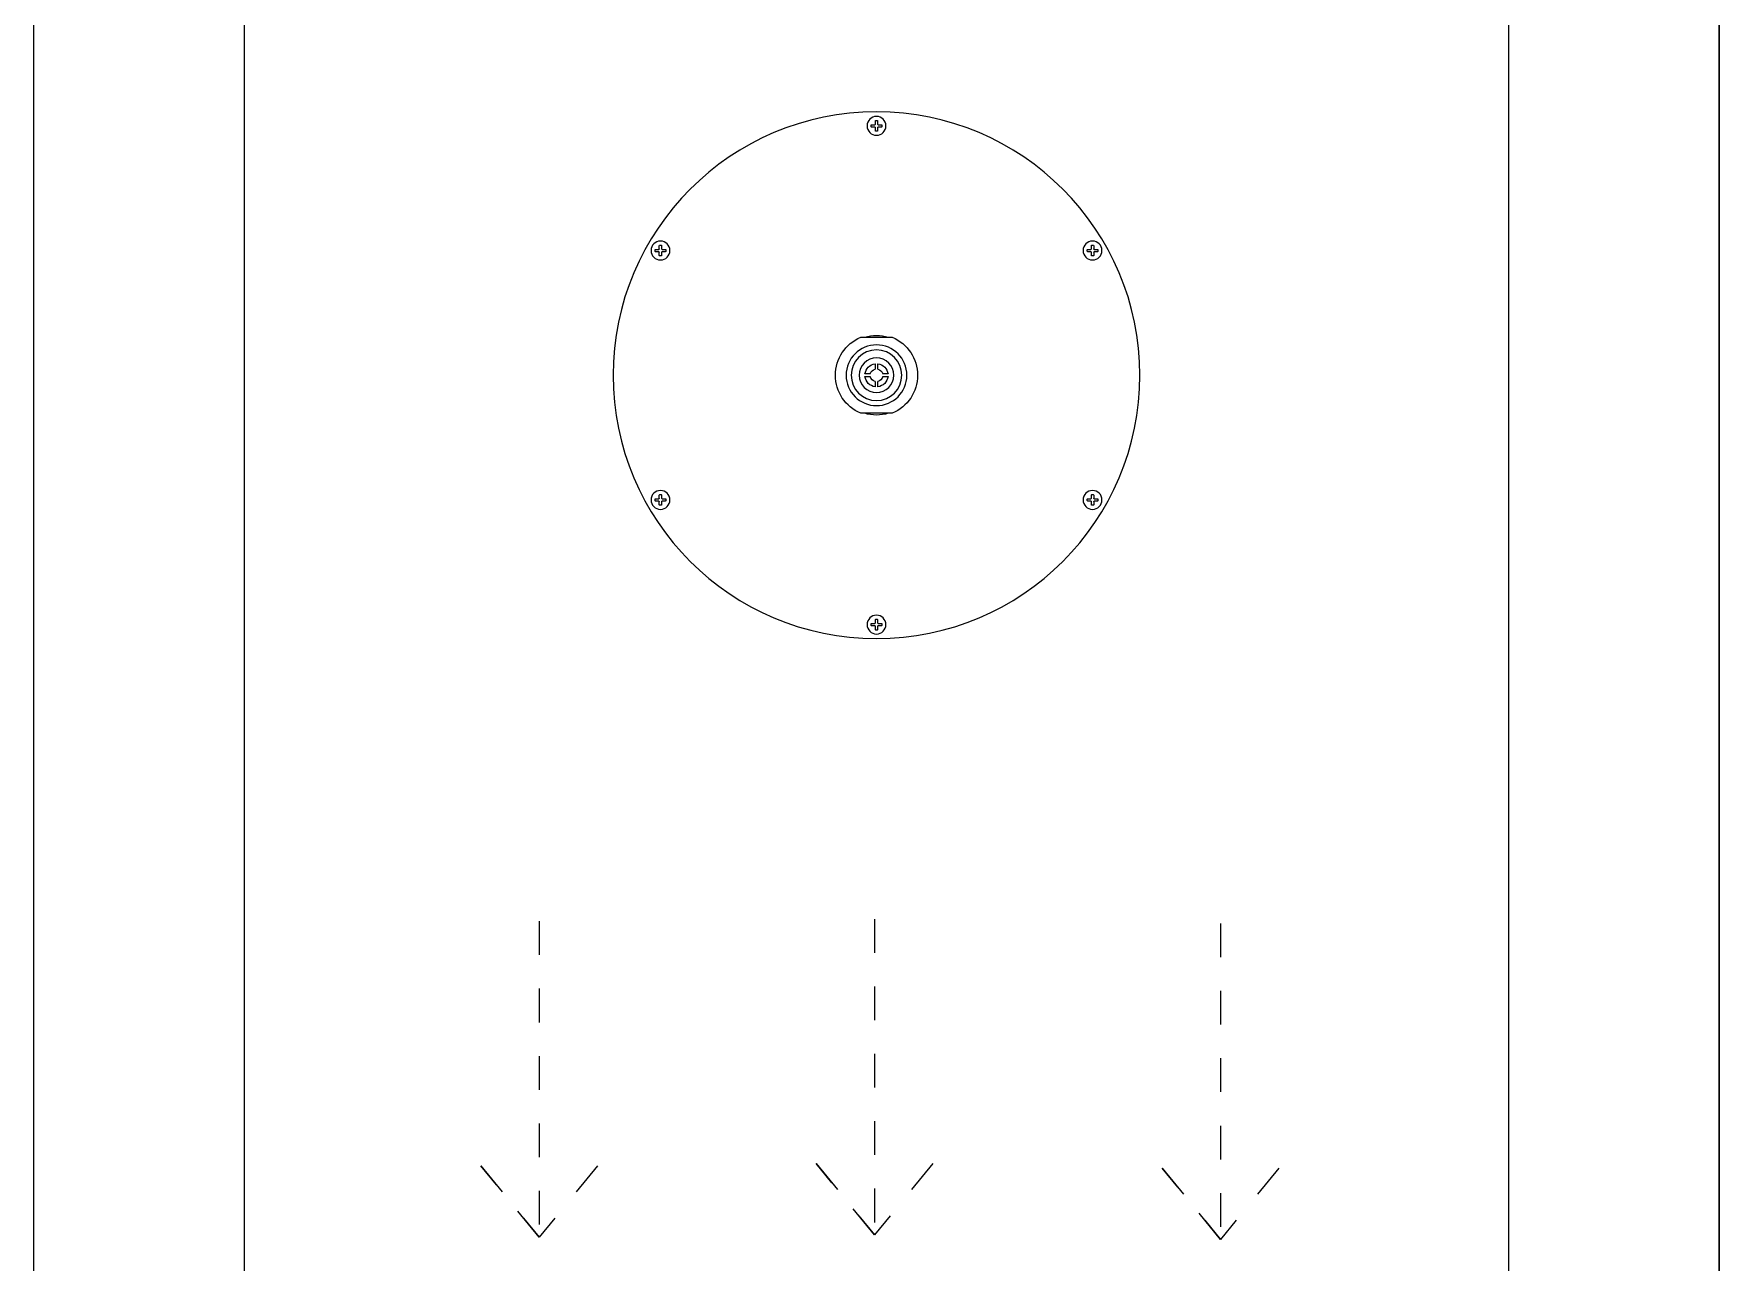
# Model space of a CAD drawing. Header units: millimetres. Extents: x 699029 to 727993, y 4486031 to 4516039.
# Drawn here: x 723879.9 to 723959.9, y 4490520 to 4490578.3 of the extents above; entities that cross this region are included whole.
import ezdxf

# ---------------------------------------------------------------- set-up
doc = ezdxf.new("R2010")
doc.units = ezdxf.units.MM
doc.linetypes.add('AI-Linetype-22', pattern=[3.2004, 1.6002, -1.6002])
doc.layers.add('DBM_w_sld', color=111, linetype='Continuous', lineweight=20)
for name, color, linetype in [('Deko_Aksesuar', 144, 'Continuous'), ('Deko_Zemin Seramik5', 155, 'Continuous'), ('DTM-AXIS', 7, 'Continuous')]:
    doc.layers.add(name, color=color, linetype=linetype)

# ---------------------------------------------------------------- blocks, each defined once
blk = doc.blocks.new('A$C10BE629B')
at = {"color": 7, "linetype": 'Continuous'}
for p, q in [((122.45, 243.7), (122.45, 243.1)), ((124.2, 243.95), (122.7, 243.95)), ((122.7, 242.85), (124.2, 242.85)), ((124.45, 245.7), (124.45, 244.2)), ((124.45, 242.6), (124.45, 241.1)), ((125.3, 245.95), (124.7, 245.95)), ((124.7, 240.85), (125.3, 240.85)), ((125.55, 244.2), (125.55, 245.7)), ((125.55, 241.1), (125.55, 242.6)), ((127.3, 243.95), (125.8, 243.95)), ((125.8, 242.85), (127.3, 242.85)), ((127.55, 243.1), (127.55, 243.7)), ((19.91, 184.5), (19.91, 183.9)), ((21.66, 184.75), (20.16, 184.75)), ((21.91, 186.5), (21.91, 185)), ((22.77, 186.75), (22.16, 186.75)), ((23.01, 185), (23.01, 186.5)), ((24.77, 184.75), (23.26, 184.75)), ((25.01, 183.9), (25.01, 184.5)), ((224.98, 184.5), (224.98, 183.9)), ((226.74, 184.75), (225.23, 184.75)), ((226.98, 186.5), (226.98, 185)), ((227.84, 186.75), (227.23, 186.75)), ((228.09, 185), (228.09, 186.5)), ((229.84, 184.75), (228.34, 184.75)), ((230.09, 183.9), (230.09, 184.5)), ((20.16, 183.65), (21.66, 183.65)), ((21.91, 183.4), (21.91, 181.9)), ((22.16, 181.65), (22.77, 181.65)), ((23.01, 181.9), (23.01, 183.4)), ((23.26, 183.65), (24.77, 183.65)), ((225.23, 183.65), (226.74, 183.65)), ((226.98, 183.4), (226.98, 181.9)), ((227.23, 181.65), (227.84, 181.65)), ((228.09, 181.9), (228.09, 183.4)), ((228.34, 183.65), (229.84, 183.65)), ((132.5, 143), (117.5, 143)), ((124.4, 127.94), (124.4, 130.47)), ((125.6, 130.47), (125.6, 127.94)), ((119.53, 125.6), (122.06, 125.6)), ((122.06, 124.4), (119.53, 124.4)), ((124.4, 119.53), (124.4, 122.06)), ((125.6, 122.06), (125.6, 119.53)), ((127.94, 125.6), (130.47, 125.6)), ((130.47, 124.4), (127.94, 124.4)), ((117.5, 107), (132.5, 107)), ((19.91, 66.1), (19.91, 65.5)), ((21.66, 66.35), (20.16, 66.35)), ((20.16, 65.25), (21.66, 65.25)), ((21.91, 68.1), (21.91, 66.6)), ((21.91, 65), (21.91, 63.5)), ((22.77, 68.35), (22.16, 68.35)), ((23.01, 66.6), (23.01, 68.1)), ((23.01, 63.5), (23.01, 65)), ((24.77, 66.35), (23.26, 66.35)), ((23.26, 65.25), (24.77, 65.25)), ((25.01, 65.5), (25.01, 66.1)), ((224.98, 66.1), (224.98, 65.5)), ((226.74, 66.35), (225.23, 66.35)), ((225.23, 65.25), (226.74, 65.25)), ((226.98, 68.1), (226.98, 66.6)), ((226.98, 65), (226.98, 63.5)), ((227.84, 68.35), (227.23, 68.35)), ((228.09, 66.6), (228.09, 68.1)), ((228.09, 63.5), (228.09, 65)), ((229.84, 66.35), (228.34, 66.35)), ((228.34, 65.25), (229.84, 65.25)), ((230.09, 65.5), (230.09, 66.1)), ((22.16, 63.25), (22.77, 63.25)), ((227.23, 63.25), (227.84, 63.25)), ((124.45, 8.9), (124.45, 7.4)), ((125.3, 9.15), (124.7, 9.15)), ((125.55, 7.4), (125.55, 8.9)), ((122.45, 6.9), (122.45, 6.3)), ((124.2, 7.15), (122.7, 7.15)), ((122.7, 6.05), (124.2, 6.05)), ((124.45, 5.8), (124.45, 4.3)), ((124.7, 4.05), (125.3, 4.05)), ((125.55, 4.3), (125.55, 5.8)), ((127.3, 7.15), (125.8, 7.15)), ((125.8, 6.05), (127.3, 6.05)), ((127.55, 6.3), (127.55, 6.9))]:
    blk.add_line(p, q, dxfattribs=at)
for centre, radius in [((125, 125), 125), ((125, 243.4), 4.48), ((22.46, 184.2), 4.48), ((227.54, 184.2), 4.48), ((125, 125), 14.43), ((22.46, 65.8), 4.48), ((227.54, 65.8), 4.48), ((125, 6.6), 4.48)]:
    blk.add_circle(centre, radius, dxfattribs=at)
for radius, start, end in [(19.5, 112.61986, 247.38014), (18.88, 72.78208, 107.21792), (19.5, 292.61986, 67.38014), (5.5, 96.25997, 173.74003), (5.5, 6.25997, 83.74003), (5.5, 186.25997, 263.74003), (3, 101.53148, 168.46852), (3, 191.53148, 258.46852), (3, 11.53148, 78.46852), (5.5, 276.25997, 353.74003), (3, 281.53148, 348.46852), (18.88, 252.78208, 287.21792)]:
    blk.add_arc((125, 125), radius, start, end, dxfattribs=at)
for centre, major_axis, start_param, end_param in [((122.7, 243.7), (0.177, -0.177), 2.357564, 3.925621), ((122.7, 243.1), (0.177, 0.177), 2.357564, 3.925621), ((124.2, 244.2), (-0.177, 0.177), 2.357564, 3.925621), ((124.2, 242.6), (0.177, 0.177), -0.784029, 0.784029), ((124.7, 245.7), (0.177, -0.177), 2.357564, 3.925621), ((124.7, 241.1), (0.177, 0.177), 2.357564, 3.925621), ((125.3, 245.7), (0.177, 0.177), -0.784029, 0.784029), ((125.3, 241.1), (-0.177, 0.177), -3.925621, -2.357564), ((125.8, 244.2), (-0.177, -0.177), -0.784029, 0.784029), ((125.8, 242.6), (0.177, -0.177), 2.357564, 3.925621), ((127.3, 243.7), (0.177, 0.177), -0.784029, 0.784029), ((127.3, 243.1), (0.177, -0.177), -0.784029, 0.784029), ((20.16, 184.5), (0.177, -0.177), 2.357564, 3.925621), ((21.66, 185), (-0.177, 0.177), 2.357564, 3.925621), ((22.16, 186.5), (0.177, -0.177), 2.357564, 3.925621), ((22.76, 186.5), (0.177, 0.177), -0.784029, 0.784029), ((23.27, 185), (-0.177, -0.177), -0.784029, 0.784029), ((24.76, 184.5), (0.177, 0.177), -0.784029, 0.784029), ((225.24, 184.5), (0.177, -0.177), 2.357564, 3.925621), ((226.73, 185), (-0.177, 0.177), 2.357564, 3.925621), ((227.24, 186.5), (0.177, -0.177), 2.357564, 3.925621), ((227.84, 186.5), (0.177, 0.177), -0.784029, 0.784029), ((228.34, 185), (-0.177, -0.177), -0.784029, 0.784029), ((229.84, 184.5), (0.177, 0.177), -0.784029, 0.784029), ((20.16, 183.9), (0.177, 0.177), 2.357564, 3.925621), ((21.66, 183.4), (0.177, 0.177), -0.784029, 0.784029), ((22.16, 181.9), (0.177, 0.177), 2.357564, 3.925621), ((22.76, 181.9), (-0.177, 0.177), -3.925621, -2.357564), ((23.27, 183.4), (0.177, -0.177), 2.357564, 3.925621), ((24.76, 183.9), (0.177, -0.177), -0.784029, 0.784029), ((225.24, 183.9), (0.177, 0.177), 2.357564, 3.925621), ((226.73, 183.4), (0.177, 0.177), -0.784029, 0.784029), ((227.24, 181.9), (0.177, 0.177), 2.357564, 3.925621), ((227.84, 181.9), (-0.177, 0.177), -3.925621, -2.357564), ((228.34, 183.4), (0.177, -0.177), 2.357564, 3.925621), ((229.84, 183.9), (0.177, -0.177), -0.784029, 0.784029), ((20.16, 66.1), (0.177, -0.177), 2.357564, 3.925621), ((20.16, 65.5), (0.177, 0.177), 2.357564, 3.925621), ((21.66, 66.6), (-0.177, 0.177), 2.357564, 3.925621), ((21.66, 65), (0.177, 0.177), -0.784029, 0.784029), ((22.16, 68.1), (0.177, -0.177), 2.357564, 3.925621), ((22.76, 68.1), (0.177, 0.177), -0.784029, 0.784029), ((23.27, 66.6), (-0.177, -0.177), -0.784029, 0.784029), ((23.27, 65), (0.177, -0.177), 2.357564, 3.925621), ((24.76, 66.1), (0.177, 0.177), -0.784029, 0.784029), ((24.76, 65.5), (0.177, -0.177), -0.784029, 0.784029), ((225.24, 66.1), (0.177, -0.177), 2.357564, 3.925621), ((225.24, 65.5), (0.177, 0.177), 2.357564, 3.925621), ((226.73, 66.6), (-0.177, 0.177), 2.357564, 3.925621), ((226.73, 65), (0.177, 0.177), -0.784029, 0.784029), ((227.24, 68.1), (0.177, -0.177), 2.357564, 3.925621), ((227.84, 68.1), (0.177, 0.177), -0.784029, 0.784029), ((228.34, 66.6), (-0.177, -0.177), -0.784029, 0.784029), ((228.34, 65), (0.177, -0.177), 2.357564, 3.925621), ((229.84, 66.1), (0.177, 0.177), -0.784029, 0.784029), ((229.84, 65.5), (0.177, -0.177), -0.784029, 0.784029), ((22.16, 63.5), (0.177, 0.177), 2.357564, 3.925621), ((22.76, 63.5), (-0.177, 0.177), -3.925621, -2.357564), ((227.24, 63.5), (0.177, 0.177), 2.357564, 3.925621), ((227.84, 63.5), (-0.177, 0.177), -3.925621, -2.357564), ((124.7, 8.9), (0.177, -0.177), 2.357564, 3.925621), ((125.3, 8.9), (0.177, 0.177), -0.784029, 0.784029), ((122.7, 6.9), (0.177, -0.177), 2.357564, 3.925621), ((122.7, 6.3), (0.177, 0.177), 2.357564, 3.925621), ((124.2, 7.4), (-0.177, 0.177), 2.357564, 3.925621), ((124.2, 5.8), (0.177, 0.177), -0.784029, 0.784029), ((124.7, 4.3), (0.177, 0.177), 2.357564, 3.925621), ((125.3, 4.3), (-0.177, 0.177), -3.925621, -2.357564), ((125.8, 7.4), (-0.177, -0.177), -0.784029, 0.784029), ((125.8, 5.8), (0.177, -0.177), 2.357564, 3.925621), ((127.3, 6.9), (0.177, 0.177), -0.784029, 0.784029), ((127.3, 6.3), (0.177, -0.177), -0.784029, 0.784029)]:
    blk.add_ellipse(centre, major_axis=major_axis, ratio=0.997265, start_param=start_param, end_param=end_param, dxfattribs=at)
at = {"layer": 'DTM-AXIS', "color": 7, "linetype": 'Continuous'}
for radius in [12, 8.2]:
    blk.add_circle((125, 125), radius, dxfattribs=at)
blk = doc.blocks.new('duşş')
at = {"layer": 'Deko_Zemin Seramik5'}
blk.add_lwpolyline([(13081.425, 1809.29), (13081.425, 1659.29), (13161.423, 1659.29), (13161.423, 1809.29)], dxfattribs=at)
blk.add_lwpolyline([(13091.425, 1799.291), (13091.425, 1671.265, 0.414145), (13093.424, 1669.265), (13149.424, 1669.25, 0.414282), (13151.425, 1671.25), (13151.425, 1799.291)], format="xyb", close=True, dxfattribs=at)
at = {"layer": 'Deko_Zemin Seramik5', "linetype": 'AI-Linetype-22'}
for points in [[(13121.515, 1694.417), (13121.515, 1679.417), (13124.282, 1682.807)], [(13105.092, 1694.205), (13105.092, 1679.205), (13107.859, 1682.595)], [(13137.431, 1694.311), (13137.431, 1679.311), (13140.199, 1682.701)], [(13102.325, 1682.595), (13105.092, 1679.205)], [(13107.859, 1682.595), (13105.092, 1679.205)], [(13118.747, 1682.807), (13121.515, 1679.417)], [(13124.282, 1682.807), (13121.515, 1679.417)], [(13134.664, 1682.701), (13137.431, 1679.311)], [(13140.199, 1682.701), (13137.431, 1679.311)]]:
    blk.add_lwpolyline(points, dxfattribs=at)
at = {"layer": 'Deko_Aksesuar', "linetype": 'Continuous', "xscale": 0.1000000000000003, "yscale": 0.1000000000000003, "zscale": 0.1000000000000003, "rotation": 180}
blk.add_blockref('A$C10BE629B', (13133.924, 1732.732), dxfattribs=at)

msp = doc.modelspace()

# ---------------------------------------------------------------- linework, layer by layer
at = {"layer": 'DBM_w_sld'}
for points in [[(723959.851, 4490096.895), (723959.851, 4491066.895)], [(723959.851, 4490096.895), (723959.851, 4490601.16)]]:
    msp.add_lwpolyline(points, dxfattribs=at)

# ---------------------------------------------------------------- next in the draw order: block references
at = {"color": 5, "lineweight": 53, "xscale": -1}
msp.add_blockref('duşş', (737041.276, 4488841.871), dxfattribs=at)

doc.saveas('drawing.dxf')
